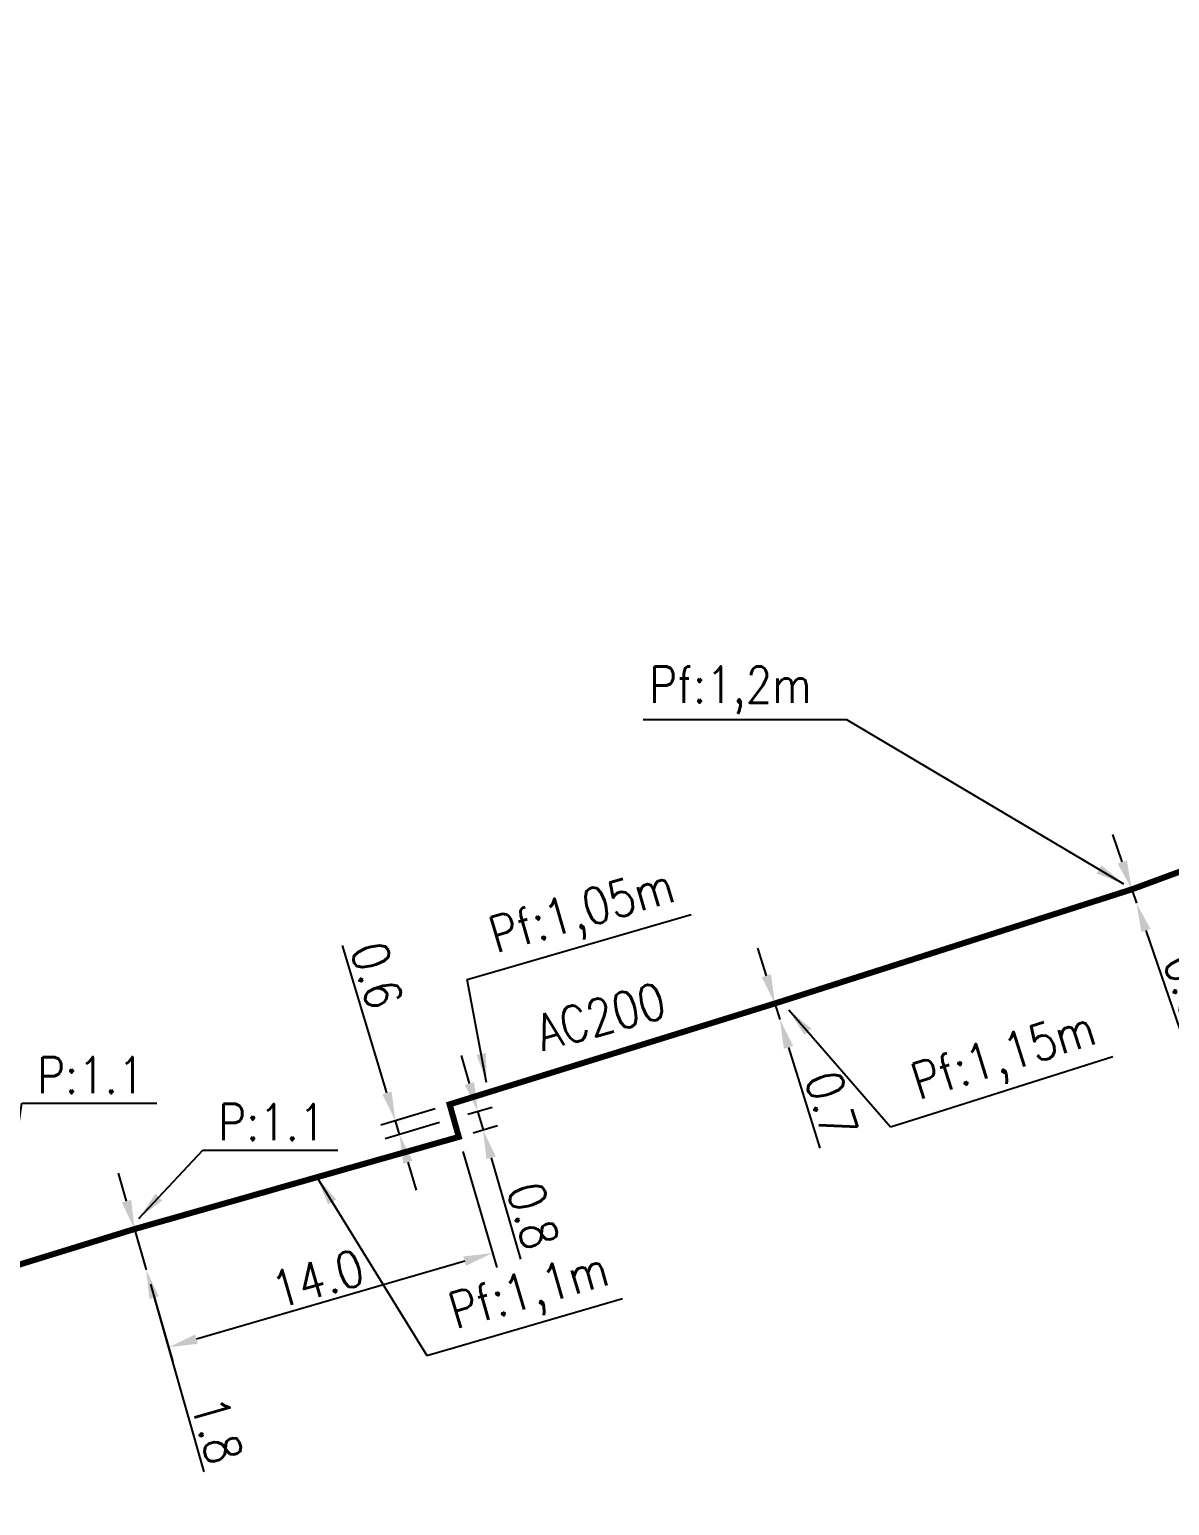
# Model space of a CAD drawing. Header units: millimetres. Extents: x 149996 to 151004, y 126998 to 128018.
# Drawn here: x 150276.2 to 150323.3, y 127236 to 127297.1 of the extents above; entities that cross this region are included whole.
import ezdxf

# ---------------------------------------------------------------- set-up
doc = ezdxf.new("R2010")
doc.units = ezdxf.units.MM
doc.header["$PDMODE"] = 34
doc.linetypes.add('L_100_AP', pattern=[14, 10, -1.5, 1, -1.5])
doc.layers.get('DEFPOINTS').update_dxf_attribs({"linetype": 'CONTINUOUS'})
doc.layers.add('L_140', color=3, linetype='CONTINUOUS')
doc.styles.get("Standard").update_dxf_attribs({"font": 'romans.shx', "width": 0.85})
doc.dimstyles.get("Standard").update_dxf_attribs({"dimtxt": 1.5, "dimasz": 1.2, "dimexe": 0.625, "dimexo": 0.625, "dimgap": 0.25, "dimtad": 1, "dimdec": 1, "dimzin": 0, "dimdsep": 46, "dimtxsty": 'Standard', "dimcen": -0.5, "dimadec": 0, "dimazin": 0, "dimtfac": 1, "dimtdec": 1, "dimtmove": 0, "dimatfit": 3, "dimfxl": 0, "dimtolj": 1, "dimtzin": 0, "dimarcsym": 0})

# ---------------------------------------------------------------- blocks, each defined once
blk = doc.blocks.new('*D957')
at = {"layer": 'DEFPOINTS', "color": 0, "linetype": 'Continuous', "transparency": 16777216}
for p in [(150280.514, 127247.459), (150280.995, 127245.776), (150280.995, 127245.776)]:
    blk.add_point(p, dxfattribs=at)
at = {"layer": 'L_140', "color": 0, "linetype": 'Continuous', "lineweight": -2, "transparency": 16777216}
for p, q in [((150280.184, 127248.613), (150279.854, 127249.767)), ((150280.514, 127247.459), (150280.995, 127245.776)), ((150281.324, 127244.623), (150283.382, 127237.422))]:
    blk.add_line(p, q, dxfattribs=at)
at = {"layer": 'L_140', "color": 0, "linetype": 'Continuous', "transparency": 16777216}
for points in [[(150280.376, 127248.668), (150279.991, 127248.558), (150280.514, 127247.459)], [(150281.517, 127244.678), (150281.132, 127244.568), (150280.995, 127245.776)]]:
    blk.add_solid(points, dxfattribs=at)
at = {"layer": 'L_140', "color": 0, "linetype": 'Continuous', "transparency": 16777216, "insert": (150283.933, 127239.134), "char_height": 1.5, "attachment_point": 5, "rotation": 285.95245}
blk.add_mtext('\\A1;1.8', dxfattribs=at)
blk = doc.blocks.new('*D958')
at = {"layer": 'DEFPOINTS', "color": 0, "linetype": 'Continuous', "transparency": 16777216}
for p in [(150293.925, 127251.271), (150280.995, 127245.776), (150281.927, 127242.571)]:
    blk.add_point(p, dxfattribs=at)
at = {"layer": 'L_140', "color": 0, "linetype": 'Continuous', "lineweight": -2, "transparency": 16777216}
for p, q in [((150294.099, 127250.67), (150295.496, 127245.868)), ((150294.169, 127246.133), (150283.079, 127242.907)), ((150281.169, 127245.176), (150282.101, 127241.971))]:
    blk.add_line(p, q, dxfattribs=at)
at = {"layer": 'L_140', "color": 0, "linetype": 'Continuous', "transparency": 16777216}
for points in [[(150294.114, 127246.325), (150294.225, 127245.94), (150295.322, 127246.468)], [(150283.023, 127243.099), (150283.135, 127242.715), (150281.927, 127242.571)]]:
    blk.add_solid(points, dxfattribs=at)
at = {"layer": 'L_140', "color": 0, "linetype": 'Continuous', "transparency": 16777216, "insert": (150288.09, 127245.406), "char_height": 1.5, "attachment_point": 5, "rotation": 16.21878}
blk.add_mtext('\\A1;14.0', dxfattribs=at)
blk = doc.blocks.new('*D959')
at = {"layer": 'DEFPOINTS', "color": 0, "linetype": 'Continuous', "transparency": 16777216}
for p in [(150293.701, 127252.039), (150294.704, 127252.33), (150293.925, 127251.271)]:
    blk.add_point(p, dxfattribs=at)
at = {"layer": 'L_140', "color": 0, "linetype": 'Continuous', "lineweight": -2, "transparency": 16777216}
for p, q in [((150294.368, 127253.483), (150294.033, 127254.635)), ((150294.301, 127252.213), (150295.304, 127252.505)), ((150294.704, 127252.33), (150294.927, 127251.562)), ((150294.525, 127251.445), (150295.527, 127251.737)), ((150295.262, 127250.41), (150296.483, 127246.212))]:
    blk.add_line(p, q, dxfattribs=at)
at = {"layer": 'L_140', "color": 0, "linetype": 'Continuous', "transparency": 16777216}
for points in [[(150294.56, 127253.538), (150294.176, 127253.427), (150294.704, 127252.33)], [(150295.454, 127250.466), (150295.07, 127250.354), (150294.927, 127251.562)]]:
    blk.add_solid(points, dxfattribs=at)
at = {"layer": 'L_140', "color": 0, "linetype": 'Continuous', "transparency": 16777216, "insert": (150297, 127248.014), "char_height": 1.5, "attachment_point": 5, "rotation": 286.21878}
blk.add_mtext('\\A1;0.8', dxfattribs=at)
blk = doc.blocks.new('*D960')
at = {"layer": 'DEFPOINTS', "color": 0, "linetype": 'Continuous', "transparency": 16777216}
for p in [(150293.547, 127252.619), (150293.72, 127252.044), (150291.475, 127251.369)]:
    blk.add_point(p, dxfattribs=at)
at = {"layer": 'L_140', "color": 0, "linetype": 'Continuous', "lineweight": -2, "transparency": 16777216}
for p, q in [((150290.956, 127253.092), (150289.122, 127259.186)), ((150292.948, 127252.439), (150290.704, 127251.763)), ((150293.121, 127251.864), (150290.877, 127251.188)), ((150291.475, 127251.369), (150291.302, 127251.943)), ((150291.821, 127250.22), (150292.167, 127249.07))]:
    blk.add_line(p, q, dxfattribs=at)
at = {"layer": 'L_140', "color": 0, "linetype": 'Continuous', "transparency": 16777216}
for points in [[(150291.148, 127253.15), (150290.765, 127253.035), (150291.302, 127251.943)], [(150292.013, 127250.277), (150291.63, 127250.162), (150291.475, 127251.369)]]:
    blk.add_solid(points, dxfattribs=at)
at = {"layer": 'L_140', "color": 0, "linetype": 'Continuous', "transparency": 16777216, "insert": (150290.536, 127257.956), "char_height": 1.5, "attachment_point": 5, "rotation": 286.75341}
blk.add_mtext('\\A1;0.6', dxfattribs=at)
blk = doc.blocks.new('*D961')
at = {"layer": 'DEFPOINTS', "color": 0, "linetype": 'Continuous', "transparency": 16777216}
for p in [(150306.999, 127256.792), (150307.206, 127256.124), (150307.206, 127256.124)]:
    blk.add_point(p, dxfattribs=at)
at = {"layer": 'L_140', "color": 0, "linetype": 'Continuous', "lineweight": -2, "transparency": 16777216}
for p, q in [((150306.645, 127257.939), (150306.29, 127259.085)), ((150306.999, 127256.792), (150307.206, 127256.124)), ((150307.561, 127254.977), (150308.854, 127250.801))]:
    blk.add_line(p, q, dxfattribs=at)
at = {"layer": 'L_140', "color": 0, "linetype": 'Continuous', "transparency": 16777216}
for points in [[(150306.836, 127257.998), (150306.454, 127257.88), (150306.999, 127256.792)], [(150307.752, 127255.037), (150307.37, 127254.918), (150307.206, 127256.124)]]:
    blk.add_solid(points, dxfattribs=at)
at = {"layer": 'L_140', "color": 0, "linetype": 'Continuous', "transparency": 16777216, "insert": (150309.34, 127252.612), "char_height": 1.5, "attachment_point": 5, "rotation": 287.19941}
blk.add_mtext('\\A1;0.7', dxfattribs=at)
blk = doc.blocks.new('*D962')
at = {"layer": 'DEFPOINTS', "color": 0, "linetype": 'Continuous', "transparency": 16777216}
for p in [(150321.757, 127261.511), (150321.953, 127260.944), (150321.953, 127260.944)]:
    blk.add_point(p, dxfattribs=at)
at = {"layer": 'L_140', "color": 0, "linetype": 'Continuous', "lineweight": -2, "transparency": 16777216}
for p, q in [((150321.367, 127262.646), (150320.977, 127263.781)), ((150321.757, 127261.511), (150321.953, 127260.944)), ((150322.343, 127259.809), (150323.765, 127255.675))]:
    blk.add_line(p, q, dxfattribs=at)
at = {"layer": 'L_140', "color": 0, "linetype": 'Continuous', "transparency": 16777216}
for points in [[(150321.556, 127262.711), (150321.178, 127262.581), (150321.757, 127261.511)], [(150322.532, 127259.874), (150322.154, 127259.744), (150321.953, 127260.944)]]:
    blk.add_solid(points, dxfattribs=at)
at = {"layer": 'L_140', "color": 0, "linetype": 'Continuous', "transparency": 16777216, "insert": (150324.194, 127257.5), "char_height": 1.5, "attachment_point": 5, "rotation": 288.97958}
blk.add_mtext('\\A1;0.6', dxfattribs=at)

msp = doc.modelspace()

# ---------------------------------------------------------------- linework, layer by layer
at = {"layer": 'L_140', "linetype": 'L_100_AP', "const_width": 0.25, "flags": 128}
msp.add_lwpolyline([(150240.709, 127236.149), (150246.689, 127237.396), (150252.435, 127238.855), (150252.966, 127238.997), (150255.331, 127239.433), (150255.193, 127239.989), (150255.193, 127239.989), (150256.163, 127240.225), (150256.026, 127240.78), (150260.565, 127241.945), (150262.903, 127242.615), (150266.057, 127243.543), (150274.587, 127245.629), (150280.514, 127247.459), (150293.925, 127251.271), (150293.547, 127252.619), (150306.999, 127256.792), (150321.757, 127261.511), (150338.992, 127267.87), (150342.653, 127269.221), (150343.355, 127267.474), (150345.7, 127268.345), (150354.713, 127271.691), (150357.063, 127273.174), (150369.829, 127278.083), (150391.065, 127287.537), (150387.255, 127296.551), (150388.171, 127296.959)], dxfattribs=at)

# ---------------------------------------------------------------- texts
at = {"layer": 'L_140', "linetype": 'Continuous', "width": 0.85}
msp.add_text('AC200', height=1.5, rotation=15.34195, dxfattribs=at).set_placement((150297.39, 127254.819))
at = {"layer": 'L_140', "linetype": 'Continuous', "char_height": 1.5}
for s, insert, attachment_point in [('Pf:1,2m', (150308.527, 127268.776), 9), ('P:1.1', (150276.494, 127253.076), 7), ('P:1.1', (150283.981, 127251.133), 7)]:
    msp.add_mtext(s, dxfattribs=dict(at, insert=insert, attachment_point=attachment_point))
at = {"layer": 'L_140', "linetype": 'Continuous', "char_height": 1.5, "attachment_point": 7}
for s, insert, rotation in [('Pf:1,05m', (150295.592, 127258.422), 16.21878), ('Pf:1,15m', (150313.082, 127252.364), 17.59846), ('Pf:1,1m', (150293.922, 127242.871), 16.21878)]:
    msp.add_mtext(s, dxfattribs=dict(at, insert=insert, rotation=rotation))

# ---------------------------------------------------------------- dimensions: what is measured, and where the dimension line sits
at = {"layer": 'L_140', "linetype": 'Continuous'}
for base, p1, p2, angle, picture, middle in [((150321.953, 127260.944), (150321.757, 127261.511), (150321.953, 127260.944), 108.97958, '*D962', (150323.249, 127257.175)), ((150291.475, 127251.369), (150293.547, 127252.619), (150293.72, 127252.044), 106.75341, '*D960', (150289.579, 127257.668)), ((150307.206, 127256.124), (150306.999, 127256.792), (150307.206, 127256.124), 107.19941, '*D961', (150308.385, 127252.316)), ((150294.704, 127252.33), (150293.925, 127251.271), (150293.701, 127252.039), 286.21878, '*D959', (150296.04, 127247.735)), ((150281.9268, 127242.5714), (150293.9245, 127251.2706), (150280.9945, 127245.7764), 16.21878, '*D958', (150288.3694, 127244.4454)), ((150280.995, 127245.776), (150280.514, 127247.459), (150280.995, 127245.776), 105.95245, '*D957', (150282.972, 127238.86))]:
    dim = msp.add_linear_dim(base=base, p1=p1, p2=p2, angle=angle, dimstyle='Standard', dxfattribs=at)
    dim.commit()
    dim.dimension.update_dxf_attribs({"geometry": picture, "text_midpoint": middle, "dimtype": 160})

# ---------------------------------------------------------------- leaders
at = {"layer": 'L_140', "linetype": 'Continuous', "annotation_type": 0, "has_hookline": 1}
for points, hookline_direction, text_width in [([(150321.436, 127261.728), (150309.977, 127268.526), (150308.777, 127268.526)], 1, 6.982), ([(150274.929, 127246.462), (150275.854, 127252.662), (150277.054, 127252.662)], 0, 4.129), ([(150280.695, 127247.902), (150283.341, 127250.72), (150284.541, 127250.72)], 0, 4.129)]:
    msp.add_leader(points, dimstyle='Standard', dxfattribs=dict(at, hookline_direction=hookline_direction, text_width=text_width))
at = {"layer": 'L_140', "linetype": 'Continuous', "annotation_type": 0, "has_hookline": 1, "hookline_direction": 0}
for points, text_width, horizontal_direction in [([(150295.076, 127253.527), (150294.269, 127257.777), (150295.421, 127258.112)], 8.196, (0.960202, 0.279306, 0)), ([(150307.575, 127256.526), (150311.776, 127251.687), (150312.92, 127252.05)], 8.196, (0.953199, 0.302344, 0)), ([(150288.06, 127249.604), (150292.6, 127242.226), (150293.752, 127242.561)], 6.982, (0.960202, 0.279306, 0))]:
    msp.add_leader(points, dimstyle='Standard', dxfattribs=dict(at, text_width=text_width, horizontal_direction=horizontal_direction))

doc.saveas('drawing.dxf')
